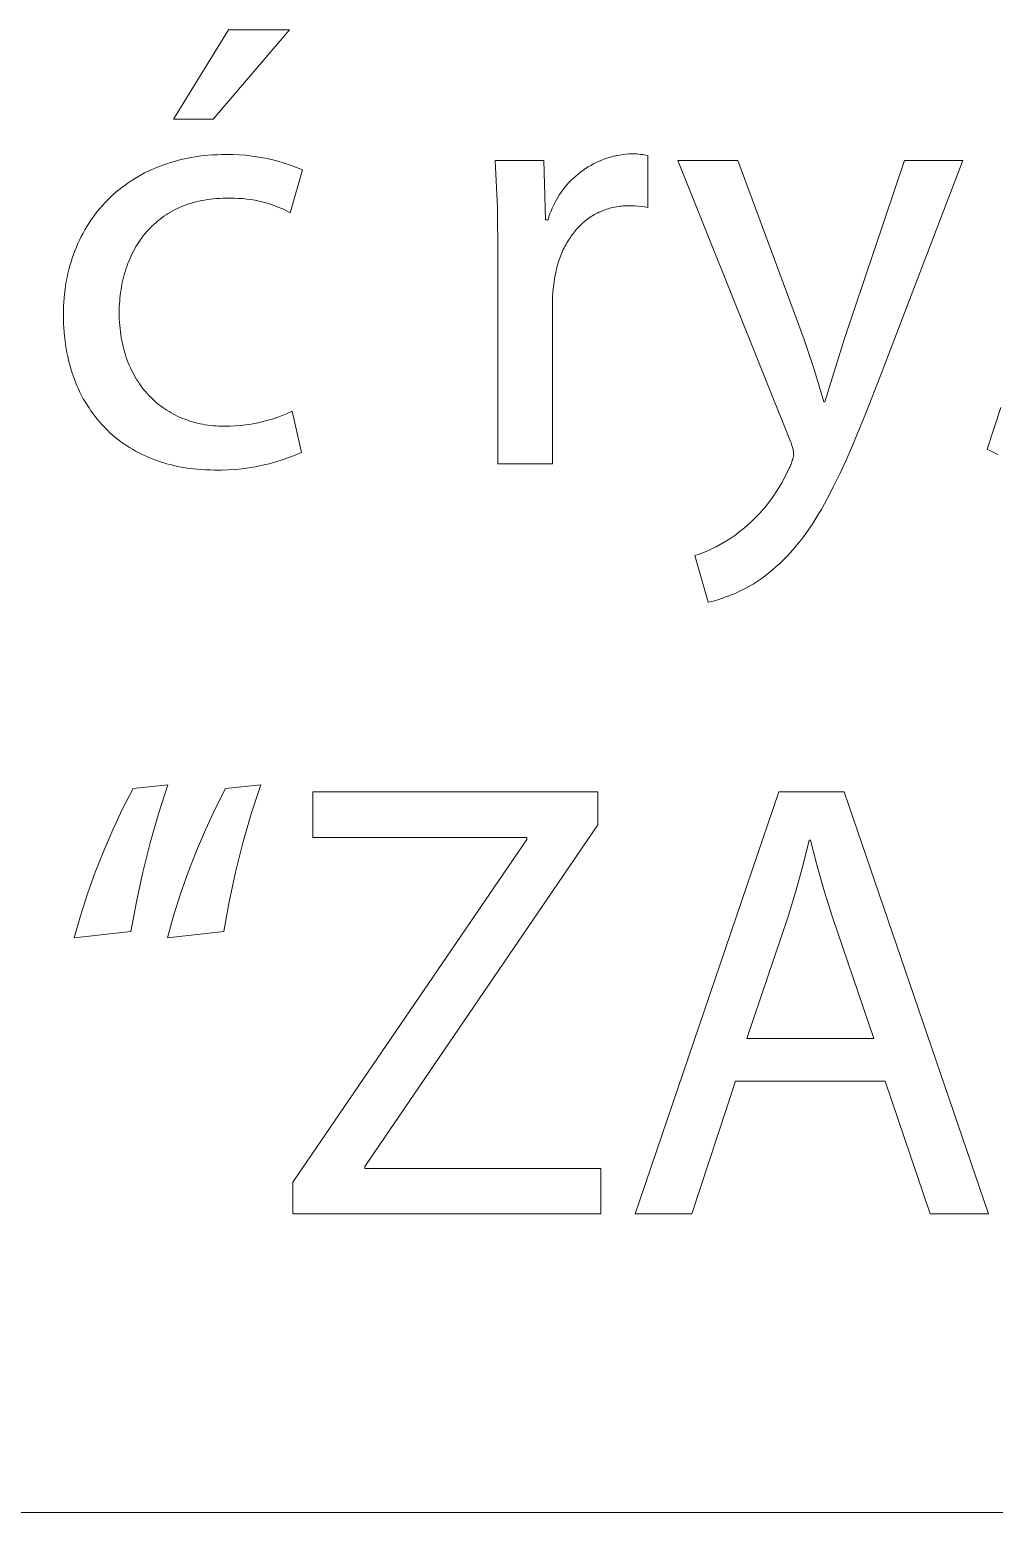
# Model space of a CAD drawing. Header units: millimetres. Extents: x 1348 to 6197, y -150 to 3238.
# Drawn here: x 5022.6 to 5097.4, y -149.9 to -35 of the extents above; entities that cross this region are included whole.
import ezdxf

# ---------------------------------------------------------------- set-up
doc = ezdxf.new("R2010")
doc.units = ezdxf.units.MM
doc.header["$MEASUREMENT"] = 0
doc.layers.add('Domyślny', color=7, linetype='Continuous', true_color=0x000000)

msp = doc.modelspace()

# ---------------------------------------------------------------- linework, layer by layer
at = {"layer": 'Domyślny', "color": 18, "lineweight": 15, "true_color": 0x000000}
for p, q in [((5033.76, -41.95), (5038.02, -35.01)), ((5042.74, -35.01), (5036.83, -41.95)), ((5038.02, -35.01), (5042.74, -35.01)), ((5036.83, -41.95), (5033.76, -41.95)), ((5035.75, -44.82), (5036.08, -44.77)), ((5036.08, -44.77), (5036.42, -44.74)), ((5036.42, -44.74), (5036.77, -44.71)), ((5036.77, -44.71), (5037.12, -44.7)), ((5037.12, -44.7), (5037.47, -44.68)), ((5037.47, -44.68), (5037.83, -44.68)), ((5037.83, -44.68), (5038.34, -44.68)), ((5038.34, -44.68), (5038.84, -44.71)), ((5038.84, -44.71), (5039.35, -44.74)), ((5039.35, -44.74), (5039.85, -44.8)), ((5039.85, -44.8), (5040.35, -44.88)), ((5067.86, -44.82), (5068.1, -44.76)), ((5068.1, -44.76), (5068.33, -44.72)), ((5068.33, -44.72), (5068.57, -44.68)), ((5068.57, -44.68), (5068.81, -44.65)), ((5068.81, -44.65), (5069.04, -44.63)), ((5069.04, -44.63), (5069.28, -44.62)), ((5069.28, -44.62), (5069.46, -44.62)), ((5069.46, -44.62), (5069.63, -44.63)), ((5069.63, -44.63), (5069.81, -44.65)), ((5069.81, -44.65), (5069.98, -44.67)), ((5069.98, -44.67), (5070.15, -44.69)), ((5070.15, -44.69), (5070.32, -44.72)), ((5070.32, -44.72), (5070.5, -44.76)), ((5070.5, -44.76), (5070.5, -48.78)), ((5031.78, -45.98), (5032.06, -45.85)), ((5032.06, -45.85), (5032.34, -45.73)), ((5032.34, -45.73), (5032.63, -45.61)), ((5032.63, -45.61), (5032.92, -45.5)), ((5032.92, -45.5), (5033.22, -45.4)), ((5033.22, -45.4), (5033.52, -45.3)), ((5033.52, -45.3), (5033.82, -45.21)), ((5033.82, -45.21), (5034.13, -45.13)), ((5034.13, -45.13), (5034.45, -45.05)), ((5034.45, -45.05), (5034.76, -44.98)), ((5034.76, -44.98), (5035.09, -44.92)), ((5035.09, -44.92), (5035.42, -44.86)), ((5035.42, -44.86), (5035.75, -44.82)), ((5040.35, -44.88), (5040.85, -44.97)), ((5040.85, -44.97), (5041.35, -45.08)), ((5041.35, -45.08), (5041.84, -45.2)), ((5041.84, -45.2), (5042.33, -45.34)), ((5042.33, -45.34), (5042.81, -45.51)), ((5043.75, -45.87), (5042.79, -49.19)), ((5042.81, -45.51), (5043.28, -45.68)), ((5043.28, -45.68), (5043.75, -45.87)), ((5058.85, -48.81), (5058.69, -45.15)), ((5058.69, -45.15), (5062.44, -45.15)), ((5062.44, -45.15), (5062.58, -49.75)), ((5065.29, -46.05), (5065.48, -45.91)), ((5065.48, -45.91), (5065.68, -45.77)), ((5065.68, -45.77), (5065.88, -45.64)), ((5065.88, -45.64), (5066.09, -45.52)), ((5066.09, -45.52), (5066.3, -45.41)), ((5066.3, -45.41), (5066.51, -45.3)), ((5066.51, -45.3), (5066.73, -45.2)), ((5066.73, -45.2), (5066.95, -45.11)), ((5066.95, -45.11), (5067.18, -45.02)), ((5067.18, -45.02), (5067.4, -44.95)), ((5067.4, -44.95), (5067.63, -44.88)), ((5067.63, -44.88), (5067.86, -44.82)), ((5081.51, -66.8), (5072.84, -45.15)), ((5072.84, -45.15), (5077.49, -45.15)), ((5077.49, -45.15), (5082.64, -59.02)), ((5085.75, -58.94), (5090.41, -45.15)), ((5094.92, -45.15), (5088.52, -61.89)), ((5090.41, -45.15), (5094.92, -45.15)), ((5029.75, -47.23), (5029.99, -47.05)), ((5029.99, -47.05), (5030.23, -46.88)), ((5030.23, -46.88), (5030.47, -46.72)), ((5030.47, -46.72), (5030.73, -46.56)), ((5030.73, -46.56), (5030.98, -46.4)), ((5030.98, -46.4), (5031.24, -46.26)), ((5031.24, -46.26), (5031.51, -46.11)), ((5031.51, -46.11), (5031.78, -45.98)), ((5064.09, -47.21), (5064.24, -47.03)), ((5064.24, -47.03), (5064.4, -46.85)), ((5064.4, -46.85), (5064.57, -46.68)), ((5064.57, -46.68), (5064.74, -46.51)), ((5064.74, -46.51), (5064.92, -46.35)), ((5064.92, -46.35), (5065.1, -46.2)), ((5065.1, -46.2), (5065.29, -46.05)), ((5028.45, -48.41), (5028.65, -48.2)), ((5028.65, -48.2), (5028.86, -47.99)), ((5028.86, -47.99), (5029.07, -47.79)), ((5029.07, -47.79), (5029.29, -47.6)), ((5029.29, -47.6), (5029.52, -47.41)), ((5029.52, -47.41), (5029.75, -47.23)), ((5036.15, -48.21), (5035.92, -48.25)), ((5036.38, -48.17), (5036.15, -48.21)), ((5036.61, -48.14), (5036.38, -48.17)), ((5036.85, -48.12), (5036.61, -48.14)), ((5037.09, -48.1), (5036.85, -48.12)), ((5037.33, -48.08), (5037.09, -48.1)), ((5037.58, -48.07), (5037.33, -48.08)), ((5037.83, -48.07), (5037.58, -48.07)), ((5038.15, -48.06), (5037.83, -48.07)), ((5038.47, -48.06), (5038.15, -48.06)), ((5038.79, -48.08), (5038.47, -48.06)), ((5039.11, -48.1), (5038.79, -48.08)), ((5039.43, -48.13), (5039.11, -48.1)), ((5039.75, -48.18), (5039.43, -48.13)), ((5040.07, -48.23), (5039.75, -48.18)), ((5040.38, -48.3), (5040.07, -48.23)), ((5063.3, -48.42), (5063.42, -48.2)), ((5063.42, -48.2), (5063.54, -48)), ((5063.54, -48), (5063.66, -47.79)), ((5063.66, -47.79), (5063.8, -47.6)), ((5063.8, -47.6), (5063.94, -47.4)), ((5063.94, -47.4), (5064.09, -47.21)), ((5027.52, -49.53), (5027.69, -49.3)), ((5027.69, -49.3), (5027.87, -49.07)), ((5027.87, -49.07), (5028.06, -48.84)), ((5028.06, -48.84), (5028.25, -48.62)), ((5028.25, -48.62), (5028.45, -48.41)), ((5033.17, -49.36), (5033, -49.47)), ((5033.34, -49.25), (5033.17, -49.36)), ((5033.52, -49.14), (5033.34, -49.25)), ((5033.7, -49.04), (5033.52, -49.14)), ((5033.88, -48.95), (5033.7, -49.04)), ((5034.07, -48.86), (5033.88, -48.95)), ((5034.26, -48.77), (5034.07, -48.86)), ((5034.45, -48.69), (5034.26, -48.77)), ((5034.65, -48.61), (5034.45, -48.69)), ((5034.85, -48.54), (5034.65, -48.61)), ((5035.06, -48.47), (5034.85, -48.54)), ((5035.27, -48.41), (5035.06, -48.47)), ((5035.48, -48.35), (5035.27, -48.41)), ((5035.7, -48.3), (5035.48, -48.35)), ((5035.92, -48.25), (5035.7, -48.3)), ((5040.69, -48.37), (5040.38, -48.3)), ((5041, -48.46), (5040.69, -48.37)), ((5041.31, -48.56), (5041, -48.46)), ((5041.61, -48.66), (5041.31, -48.56)), ((5041.91, -48.78), (5041.61, -48.66)), ((5042.21, -48.9), (5041.91, -48.78)), ((5042.5, -49.04), (5042.21, -48.9)), ((5042.79, -49.19), (5042.5, -49.04)), ((5058.88, -52.48), (5058.85, -48.81)), ((5062.84, -49.52), (5062.92, -49.29)), ((5062.92, -49.29), (5063.01, -49.07)), ((5063.01, -49.07), (5063.1, -48.85)), ((5063.1, -48.85), (5063.2, -48.63)), ((5063.2, -48.63), (5063.3, -48.42)), ((5066.37, -49.34), (5066.26, -49.4)), ((5066.49, -49.28), (5066.37, -49.34)), ((5066.6, -49.22), (5066.49, -49.28)), ((5066.71, -49.16), (5066.6, -49.22)), ((5066.83, -49.11), (5066.71, -49.16)), ((5066.95, -49.06), (5066.83, -49.11)), ((5067.07, -49.01), (5066.95, -49.06)), ((5067.19, -48.96), (5067.07, -49.01)), ((5067.31, -48.92), (5067.19, -48.96)), ((5067.43, -48.88), (5067.31, -48.92)), ((5067.56, -48.85), (5067.43, -48.88)), ((5067.68, -48.81), (5067.56, -48.85)), ((5067.81, -48.78), (5067.68, -48.81)), ((5067.94, -48.76), (5067.81, -48.78)), ((5068.07, -48.73), (5067.94, -48.76)), ((5068.2, -48.71), (5068.07, -48.73)), ((5068.34, -48.69), (5068.2, -48.71)), ((5068.47, -48.68), (5068.34, -48.69)), ((5068.61, -48.67), (5068.47, -48.68)), ((5068.75, -48.66), (5068.61, -48.67)), ((5068.89, -48.65), (5068.75, -48.66)), ((5069.03, -48.65), (5068.89, -48.65)), ((5069.27, -48.65), (5069.03, -48.65)), ((5069.52, -48.66), (5069.27, -48.65)), ((5069.76, -48.68), (5069.52, -48.66)), ((5070.01, -48.71), (5069.76, -48.68)), ((5070.25, -48.74), (5070.01, -48.71)), ((5070.5, -48.78), (5070.25, -48.74)), ((5026.74, -50.78), (5026.88, -50.52)), ((5026.88, -50.52), (5027.03, -50.27)), ((5027.03, -50.27), (5027.19, -50.02)), ((5027.19, -50.02), (5027.35, -49.77)), ((5027.35, -49.77), (5027.52, -49.53)), ((5031.8, -50.53), (5031.66, -50.67)), ((5031.93, -50.38), (5031.8, -50.53)), ((5032.07, -50.24), (5031.93, -50.38)), ((5032.22, -50.1), (5032.07, -50.24)), ((5032.37, -49.97), (5032.22, -50.1)), ((5032.52, -49.84), (5032.37, -49.97)), ((5032.68, -49.71), (5032.52, -49.84)), ((5032.84, -49.59), (5032.68, -49.71)), ((5033, -49.47), (5032.84, -49.59)), ((5062.58, -49.75), (5062.78, -49.75)), ((5062.78, -49.75), (5062.84, -49.52)), ((5064.99, -50.47), (5064.91, -50.57)), ((5065.08, -50.37), (5064.99, -50.47)), ((5065.17, -50.28), (5065.08, -50.37)), ((5065.26, -50.19), (5065.17, -50.28)), ((5065.35, -50.1), (5065.26, -50.19)), ((5065.45, -50.01), (5065.35, -50.1)), ((5065.54, -49.92), (5065.45, -50.01)), ((5065.64, -49.84), (5065.54, -49.92)), ((5065.74, -49.76), (5065.64, -49.84)), ((5065.84, -49.68), (5065.74, -49.76)), ((5065.95, -49.61), (5065.84, -49.68)), ((5066.05, -49.54), (5065.95, -49.61)), ((5066.16, -49.47), (5066.05, -49.54)), ((5066.26, -49.4), (5066.16, -49.47)), ((5026.22, -51.86), (5026.34, -51.58)), ((5026.34, -51.58), (5026.47, -51.31)), ((5026.47, -51.31), (5026.6, -51.04)), ((5026.6, -51.04), (5026.74, -50.78)), ((5030.95, -51.64), (5030.84, -51.81)), ((5031.06, -51.47), (5030.95, -51.64)), ((5031.17, -51.31), (5031.06, -51.47)), ((5031.29, -51.14), (5031.17, -51.31)), ((5031.41, -50.98), (5031.29, -51.14)), ((5031.53, -50.83), (5031.41, -50.98)), ((5031.66, -50.67), (5031.53, -50.83)), ((5064.15, -51.68), (5064.09, -51.8)), ((5064.22, -51.56), (5064.15, -51.68)), ((5064.29, -51.44), (5064.22, -51.56)), ((5064.36, -51.32), (5064.29, -51.44)), ((5064.43, -51.21), (5064.36, -51.32)), ((5064.51, -51.1), (5064.43, -51.21)), ((5064.58, -50.99), (5064.51, -51.1)), ((5064.66, -50.88), (5064.58, -50.99)), ((5064.74, -50.77), (5064.66, -50.88)), ((5064.82, -50.67), (5064.74, -50.77)), ((5064.91, -50.57), (5064.82, -50.67)), ((5025.81, -53), (5025.9, -52.71)), ((5025.9, -52.71), (5026, -52.42)), ((5026, -52.42), (5026.11, -52.14)), ((5026.11, -52.14), (5026.22, -51.86)), ((5030.38, -52.72), (5030.3, -52.91)), ((5030.46, -52.53), (5030.38, -52.72)), ((5030.55, -52.35), (5030.46, -52.53)), ((5030.65, -52.17), (5030.55, -52.35)), ((5030.74, -51.99), (5030.65, -52.17)), ((5030.84, -51.81), (5030.74, -51.99)), ((5058.88, -68.64), (5058.88, -52.48)), ((5063.64, -52.84), (5063.6, -52.98)), ((5063.69, -52.7), (5063.64, -52.84)), ((5063.74, -52.57), (5063.69, -52.7)), ((5063.8, -52.44), (5063.74, -52.57)), ((5063.85, -52.31), (5063.8, -52.44)), ((5063.91, -52.18), (5063.85, -52.31)), ((5063.96, -52.05), (5063.91, -52.18)), ((5064.03, -51.92), (5063.96, -52.05)), ((5064.09, -51.8), (5064.03, -51.92)), ((5025.5, -54.21), (5025.57, -53.9)), ((5025.57, -53.9), (5025.64, -53.6)), ((5025.64, -53.6), (5025.72, -53.3)), ((5025.72, -53.3), (5025.81, -53)), ((5029.95, -53.9), (5029.9, -54.1)), ((5030.02, -53.69), (5029.95, -53.9)), ((5030.08, -53.49), (5030.02, -53.69)), ((5030.15, -53.3), (5030.08, -53.49)), ((5030.22, -53.1), (5030.15, -53.3)), ((5030.3, -52.91), (5030.22, -53.1)), ((5063.37, -53.84), (5063.31, -54.14)), ((5063.44, -53.55), (5063.37, -53.84)), ((5063.51, -53.26), (5063.44, -53.55)), ((5063.6, -52.98), (5063.51, -53.26)), ((5025.34, -55.15), (5025.39, -54.84)), ((5025.39, -54.84), (5025.44, -54.52)), ((5025.44, -54.52), (5025.5, -54.21)), ((5029.71, -54.94), (5029.68, -55.16)), ((5029.75, -54.73), (5029.71, -54.94)), ((5029.8, -54.52), (5029.75, -54.73)), ((5029.85, -54.31), (5029.8, -54.52)), ((5029.9, -54.1), (5029.85, -54.31)), ((5063.19, -54.93), (5063.15, -55.33)), ((5063.24, -54.54), (5063.19, -54.93)), ((5063.31, -54.14), (5063.24, -54.54)), ((5025.23, -56.46), (5025.25, -56.13)), ((5025.25, -56.13), (5025.27, -55.8)), ((5025.27, -55.8), (5025.31, -55.48)), ((5025.31, -55.48), (5025.34, -55.15)), ((5029.56, -56.26), (5029.55, -56.48)), ((5029.58, -56.03), (5029.56, -56.26)), ((5029.6, -55.81), (5029.58, -56.03)), ((5029.62, -55.59), (5029.6, -55.81)), ((5029.65, -55.37), (5029.62, -55.59)), ((5029.68, -55.16), (5029.65, -55.37)), ((5063.13, -55.73), (5063.12, -56.13)), ((5063.12, -56.13), (5063.12, -68.64)), ((5063.15, -55.33), (5063.13, -55.73)), ((5025.22, -56.79), (5025.23, -56.46)), ((5025.22, -57.13), (5025.22, -56.79)), ((5025.22, -57.47), (5025.22, -57.13)), ((5029.55, -56.71), (5029.54, -56.94)), ((5029.54, -56.94), (5029.55, -57.19)), ((5029.55, -56.48), (5029.55, -56.71)), ((5029.55, -57.19), (5029.55, -57.44)), ((5029.55, -57.44), (5029.57, -57.69)), ((5025.23, -57.8), (5025.22, -57.47)), ((5025.25, -58.12), (5025.23, -57.8)), ((5025.27, -58.45), (5025.25, -58.12)), ((5025.3, -58.77), (5025.27, -58.45)), ((5029.57, -57.69), (5029.58, -57.93)), ((5029.58, -57.93), (5029.61, -58.17)), ((5029.61, -58.17), (5029.63, -58.41)), ((5029.63, -58.41), (5029.67, -58.65)), ((5025.34, -59.09), (5025.3, -58.77)), ((5025.38, -59.4), (5025.34, -59.09)), ((5025.43, -59.71), (5025.38, -59.4)), ((5025.48, -60.01), (5025.43, -59.71)), ((5029.67, -58.65), (5029.7, -58.88)), ((5029.7, -58.88), (5029.74, -59.1)), ((5029.74, -59.1), (5029.79, -59.33)), ((5029.79, -59.33), (5029.84, -59.55)), ((5029.84, -59.55), (5029.9, -59.77)), ((5082.64, -59.02), (5083.44, -61.42)), ((5084.24, -63.85), (5085.75, -58.94)), ((5025.55, -60.32), (5025.48, -60.01)), ((5025.61, -60.61), (5025.55, -60.32)), ((5025.69, -60.91), (5025.61, -60.61)), ((5029.9, -59.77), (5029.96, -59.98)), ((5029.96, -59.98), (5030.02, -60.2)), ((5030.02, -60.2), (5030.09, -60.4)), ((5030.09, -60.4), (5030.16, -60.61)), ((5030.16, -60.61), (5030.24, -60.81)), ((5030.24, -60.81), (5030.32, -61.01)), ((5025.77, -61.19), (5025.69, -60.91)), ((5025.85, -61.48), (5025.77, -61.19)), ((5025.95, -61.76), (5025.85, -61.48)), ((5026.05, -62.04), (5025.95, -61.76)), ((5030.32, -61.01), (5030.41, -61.2)), ((5030.41, -61.2), (5030.5, -61.39)), ((5030.5, -61.39), (5030.59, -61.58)), ((5030.59, -61.58), (5030.69, -61.76)), ((5030.69, -61.76), (5030.79, -61.94)), ((5030.79, -61.94), (5030.89, -62.11)), ((5083.44, -61.42), (5084.15, -63.85)), ((5088.52, -61.89), (5087.41, -64.73)), ((5026.15, -62.31), (5026.05, -62.04)), ((5026.26, -62.58), (5026.15, -62.31)), ((5026.38, -62.84), (5026.26, -62.58)), ((5026.5, -63.1), (5026.38, -62.84)), ((5026.63, -63.35), (5026.5, -63.1)), ((5030.89, -62.11), (5031, -62.28)), ((5031, -62.28), (5031.12, -62.45)), ((5031.12, -62.45), (5031.23, -62.62)), ((5031.23, -62.62), (5031.35, -62.78)), ((5031.35, -62.78), (5031.48, -62.93)), ((5031.48, -62.93), (5031.61, -63.08)), ((5031.61, -63.08), (5031.74, -63.23)), ((5026.76, -63.6), (5026.63, -63.35)), ((5026.9, -63.84), (5026.76, -63.6)), ((5027.05, -64.08), (5026.9, -63.84)), ((5027.2, -64.32), (5027.05, -64.08)), ((5027.35, -64.55), (5027.2, -64.32)), ((5031.74, -63.23), (5031.87, -63.38)), ((5031.87, -63.38), (5032.01, -63.52)), ((5032.01, -63.52), (5032.15, -63.65)), ((5032.15, -63.65), (5032.3, -63.79)), ((5032.3, -63.79), (5032.44, -63.92)), ((5032.44, -63.92), (5032.59, -64.04)), ((5032.59, -64.04), (5032.75, -64.16)), ((5032.75, -64.16), (5032.91, -64.28)), ((5032.91, -64.28), (5033.07, -64.39)), ((5084.15, -63.85), (5084.24, -63.85)), ((5096.82, -67.52), (5097.88, -64.28)), ((5027.52, -64.77), (5027.35, -64.55)), ((5027.68, -64.99), (5027.52, -64.77)), ((5027.86, -65.21), (5027.68, -64.99)), ((5028.03, -65.42), (5027.86, -65.21)), ((5028.22, -65.62), (5028.03, -65.42)), ((5033.07, -64.39), (5033.23, -64.49)), ((5033.23, -64.49), (5033.4, -64.6)), ((5033.4, -64.6), (5033.57, -64.7)), ((5033.57, -64.7), (5033.74, -64.79)), ((5033.74, -64.79), (5033.91, -64.88)), ((5033.91, -64.88), (5034.09, -64.97)), ((5034.09, -64.97), (5034.27, -65.05)), ((5034.27, -65.05), (5034.46, -65.13)), ((5034.46, -65.13), (5034.64, -65.2)), ((5034.64, -65.2), (5034.83, -65.27)), ((5034.83, -65.27), (5035.02, -65.33)), ((5035.02, -65.33), (5035.21, -65.39)), ((5035.21, -65.39), (5035.41, -65.45)), ((5035.41, -65.45), (5035.61, -65.5)), ((5040.18, -65.49), (5040.59, -65.4)), ((5040.59, -65.4), (5040.99, -65.3)), ((5040.99, -65.3), (5041.39, -65.18)), ((5041.39, -65.18), (5041.79, -65.05)), ((5041.79, -65.05), (5042.18, -64.9)), ((5042.18, -64.9), (5042.57, -64.75)), ((5042.57, -64.75), (5042.95, -64.57)), ((5042.95, -64.57), (5043.67, -67.76)), ((5087.41, -64.73), (5086.38, -67.24)), ((5028.41, -65.82), (5028.22, -65.62)), ((5028.6, -66.02), (5028.41, -65.82)), ((5028.8, -66.21), (5028.6, -66.02)), ((5029, -66.39), (5028.8, -66.21)), ((5029.21, -66.57), (5029, -66.39)), ((5029.42, -66.74), (5029.21, -66.57)), ((5035.61, -65.5), (5035.81, -65.54)), ((5035.81, -65.54), (5036.01, -65.58)), ((5036.01, -65.58), (5036.21, -65.62)), ((5036.21, -65.62), (5036.42, -65.65)), ((5036.42, -65.65), (5036.63, -65.68)), ((5036.63, -65.68), (5036.84, -65.7)), ((5036.84, -65.7), (5037.05, -65.71)), ((5037.05, -65.71), (5037.26, -65.73)), ((5037.26, -65.73), (5037.48, -65.73)), ((5037.48, -65.73), (5037.7, -65.74)), ((5037.7, -65.74), (5038.12, -65.73)), ((5038.12, -65.73), (5038.53, -65.71)), ((5038.53, -65.71), (5038.95, -65.68)), ((5038.95, -65.68), (5039.36, -65.63)), ((5039.36, -65.63), (5039.77, -65.57)), ((5039.77, -65.57), (5040.18, -65.49)), ((5029.64, -66.91), (5029.42, -66.74)), ((5029.87, -67.07), (5029.64, -66.91)), ((5030.1, -67.23), (5029.87, -67.07)), ((5030.33, -67.38), (5030.1, -67.23)), ((5030.57, -67.52), (5030.33, -67.38)), ((5030.81, -67.66), (5030.57, -67.52)), ((5031.06, -67.79), (5030.81, -67.66)), ((5043.67, -67.76), (5043.18, -67.97)), ((5081.56, -66.91), (5081.51, -66.8)), ((5081.61, -67.01), (5081.56, -66.91)), ((5081.65, -67.12), (5081.61, -67.01)), ((5081.68, -67.23), (5081.65, -67.12)), ((5081.72, -67.35), (5081.68, -67.23)), ((5081.74, -67.46), (5081.72, -67.35)), ((5081.77, -67.57), (5081.74, -67.46)), ((5081.79, -67.69), (5081.77, -67.57)), ((5081.81, -67.8), (5081.79, -67.69)), ((5086.38, -67.24), (5085.88, -68.37)), ((5097.22, -67.73), (5096.82, -67.52)), ((5097.64, -67.93), (5097.22, -67.73)), ((5031.31, -67.92), (5031.06, -67.79)), ((5031.57, -68.04), (5031.31, -67.92)), ((5031.83, -68.16), (5031.57, -68.04)), ((5032.1, -68.26), (5031.83, -68.16)), ((5032.37, -68.37), (5032.1, -68.26)), ((5032.64, -68.46), (5032.37, -68.37)), ((5032.92, -68.55), (5032.64, -68.46)), ((5033.2, -68.64), (5032.92, -68.55)), ((5033.49, -68.71), (5033.2, -68.64)), ((5033.78, -68.78), (5033.49, -68.71)), ((5034.08, -68.85), (5033.78, -68.78)), ((5034.38, -68.91), (5034.08, -68.85)), ((5034.68, -68.96), (5034.38, -68.91)), ((5040.11, -68.87), (5039.59, -68.96)), ((5040.64, -68.76), (5040.11, -68.87)), ((5041.16, -68.64), (5040.64, -68.76)), ((5041.67, -68.5), (5041.16, -68.64)), ((5042.18, -68.34), (5041.67, -68.5)), ((5042.68, -68.16), (5042.18, -68.34)), ((5043.18, -67.97), (5042.68, -68.16)), ((5063.12, -68.64), (5058.88, -68.64)), ((5081.48, -68.93), (5081.53, -68.85)), ((5081.53, -68.85), (5081.57, -68.76)), ((5081.57, -68.76), (5081.61, -68.67)), ((5081.61, -68.67), (5081.65, -68.58)), ((5081.65, -68.58), (5081.68, -68.49)), ((5081.68, -68.49), (5081.71, -68.39)), ((5081.71, -68.39), (5081.74, -68.3)), ((5081.74, -68.3), (5081.76, -68.2)), ((5081.76, -68.2), (5081.79, -68.11)), ((5081.79, -68.11), (5081.81, -68.01)), ((5081.82, -67.92), (5081.81, -67.8)), ((5081.81, -68.01), (5081.82, -67.92)), ((5085.88, -68.37), (5085.39, -69.42)), ((5034.99, -69), (5034.68, -68.96)), ((5035.3, -69.04), (5034.99, -69)), ((5035.62, -69.07), (5035.3, -69.04)), ((5035.94, -69.1), (5035.62, -69.07)), ((5036.26, -69.11), (5035.94, -69.1)), ((5036.59, -69.12), (5036.26, -69.11)), ((5036.92, -69.13), (5036.59, -69.12)), ((5037.46, -69.13), (5036.92, -69.13)), ((5037.99, -69.12), (5037.46, -69.13)), ((5038.52, -69.08), (5037.99, -69.12)), ((5039.06, -69.03), (5038.52, -69.08)), ((5039.59, -68.96), (5039.06, -69.03)), ((5080.91, -70.09), (5081.11, -69.71)), ((5081.11, -69.71), (5081.3, -69.32)), ((5081.3, -69.32), (5081.48, -68.93)), ((5085.39, -69.42), (5084.91, -70.41)), ((5079.96, -71.53), (5080.22, -71.18)), ((5080.22, -71.18), (5080.46, -70.82)), ((5080.46, -70.82), (5080.69, -70.46)), ((5080.69, -70.46), (5080.91, -70.09)), ((5084.91, -70.41), (5084.43, -71.32)), ((5079.13, -72.52), (5079.42, -72.2)), ((5079.42, -72.2), (5079.7, -71.87)), ((5079.7, -71.87), (5079.96, -71.53)), ((5083.96, -72.18), (5083.72, -72.58)), ((5084.43, -71.32), (5083.96, -72.18)), ((5077.88, -73.7), (5078.21, -73.42)), ((5078.21, -73.42), (5078.53, -73.13)), ((5078.53, -73.13), (5078.84, -72.83)), ((5078.84, -72.83), (5079.13, -72.52)), ((5083.24, -73.34), (5083, -73.7)), ((5083.48, -72.97), (5083.24, -73.34)), ((5083.72, -72.58), (5083.48, -72.97)), ((5076.43, -74.73), (5076.73, -74.54)), ((5076.73, -74.54), (5077.03, -74.35)), ((5077.03, -74.35), (5077.32, -74.14)), ((5077.32, -74.14), (5077.6, -73.92)), ((5077.6, -73.92), (5077.88, -73.7)), ((5082.52, -74.37), (5082.27, -74.69)), ((5082.76, -74.04), (5082.52, -74.37)), ((5083, -73.7), (5082.76, -74.04)), ((5074.15, -75.76), (5074.49, -75.65)), ((5075.2, -79.36), (5074.15, -75.76)), ((5074.49, -75.65), (5074.82, -75.52)), ((5074.82, -75.52), (5075.15, -75.38)), ((5075.15, -75.38), (5075.48, -75.24)), ((5075.48, -75.24), (5075.8, -75.08)), ((5075.8, -75.08), (5076.12, -74.91)), ((5076.12, -74.91), (5076.43, -74.73)), ((5081.52, -75.58), (5081.26, -75.85)), ((5081.77, -75.29), (5081.52, -75.58)), ((5082.02, -75), (5081.77, -75.29)), ((5082.27, -74.69), (5082.02, -75)), ((5080.18, -76.85), (5079.9, -77.09)), ((5080.46, -76.6), (5080.18, -76.85)), ((5080.73, -76.36), (5080.46, -76.6)), ((5081, -76.11), (5080.73, -76.36)), ((5081.26, -75.85), (5081, -76.11)), ((5078.67, -77.96), (5078.34, -78.15)), ((5078.99, -77.76), (5078.67, -77.96)), ((5079.3, -77.55), (5078.99, -77.76)), ((5079.6, -77.33), (5079.3, -77.55)), ((5079.9, -77.09), (5079.6, -77.33)), ((5075.93, -79.18), (5075.57, -79.28)), ((5076.29, -79.06), (5075.93, -79.18)), ((5076.64, -78.94), (5076.29, -79.06)), ((5076.99, -78.8), (5076.64, -78.94)), ((5077.34, -78.66), (5076.99, -78.8)), ((5077.68, -78.5), (5077.34, -78.66)), ((5078.01, -78.33), (5077.68, -78.5)), ((5078.34, -78.15), (5078.01, -78.33)), ((5075.57, -79.28), (5075.2, -79.36)), ((5029.8, -95.39), (5030.61, -93.81)), ((5030.61, -93.81), (5033.32, -93.53)), ((5033.32, -93.53), (5032.59, -95.76)), ((5036.98, -95.39), (5037.78, -93.81)), ((5037.78, -93.81), (5040.51, -93.53)), ((5040.51, -93.53), (5039.78, -95.76)), ((5044.56, -97.6), (5044.56, -94.07)), ((5044.56, -94.07), (5066.63, -94.07)), ((5066.63, -94.07), (5066.63, -96.63)), ((5069.52, -126.77), (5080.66, -94.06)), ((5080.66, -94.06), (5085.73, -94.06)), ((5085.73, -94.06), (5096.91, -126.77)), ((5029.05, -97.01), (5029.8, -95.39)), ((5032.59, -95.76), (5031.94, -98.01)), ((5036.23, -97.01), (5036.98, -95.39)), ((5039.78, -95.76), (5039.13, -98.01)), ((5028.34, -98.64), (5029.05, -97.01)), ((5035.54, -98.64), (5036.23, -97.01)), ((5061.14, -97.6), (5044.56, -97.6)), ((5066.63, -96.63), (5048.58, -123.08)), ((5061.14, -97.75), (5061.14, -97.6)), ((5027.69, -100.29), (5028.34, -98.64)), ((5031.94, -98.01), (5031.36, -100.29)), ((5034.89, -100.29), (5035.54, -98.64)), ((5039.13, -98.01), (5038.56, -100.29)), ((5042.99, -124.31), (5061.14, -97.75)), ((5083.02, -97.8), (5082.52, -99.79)), ((5083.12, -97.8), (5083.02, -97.8)), ((5083.64, -99.81), (5083.12, -97.8)), ((5082.52, -99.79), (5081.98, -101.76)), ((5084.21, -101.8), (5083.64, -99.81)), ((5027.09, -101.97), (5027.69, -100.29)), ((5031.36, -100.29), (5030.87, -102.58)), ((5034.3, -101.97), (5034.89, -100.29)), ((5038.56, -100.29), (5038.07, -102.58)), ((5026.54, -103.66), (5027.09, -101.97)), ((5033.76, -103.66), (5034.3, -101.97)), ((5081.98, -101.76), (5081.39, -103.71)), ((5084.83, -103.78), (5084.21, -101.8)), ((5030.87, -102.58), (5030.45, -104.89)), ((5038.07, -102.58), (5037.65, -104.89)), ((5026.04, -105.37), (5026.54, -103.66)), ((5033.28, -105.37), (5033.76, -103.66)), ((5081.39, -103.71), (5078.18, -113.18)), ((5088.03, -113.18), (5084.83, -103.78)), ((5030.45, -104.89), (5026.04, -105.37)), ((5037.65, -104.89), (5033.28, -105.37)), ((5078.18, -113.18), (5088.03, -113.18)), ((5077.3, -116.49), (5073.91, -126.77)), ((5088.9, -116.49), (5077.3, -116.49)), ((5092.4, -126.77), (5088.9, -116.49)), ((5048.58, -123.08), (5048.58, -123.24)), ((5048.58, -123.24), (5066.87, -123.24)), ((5066.87, -123.24), (5066.87, -126.77)), ((5042.99, -126.77), (5042.99, -124.31)), ((5066.87, -126.77), (5042.99, -126.77)), ((5073.91, -126.77), (5069.52, -126.77)), ((5096.91, -126.77), (5092.4, -126.77)), ((6192.9, -149.89), (1348.21, -149.89)), ((6192.9, -149.89), (4364.92, -149.89))]:
    msp.add_line(p, q, dxfattribs=at)

doc.saveas('drawing.dxf')
